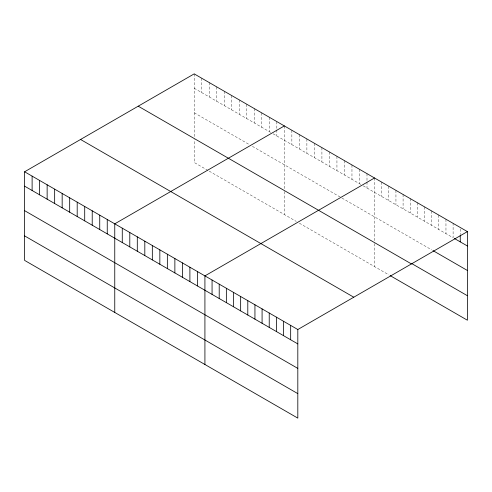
<?xml version="1.0" encoding="UTF-8"?>
<svg xmlns="http://www.w3.org/2000/svg" width="492" height="492" viewBox="0 0 492 492"><rect width="100%" height="100%" fill="white"/><g stroke="black" fill="none" stroke-linecap="round" stroke-linejoin="round"><path stroke-width="0.37" stroke-dasharray="2.46 1.84" d="M194.186 88.252L270.575 132.354M273.078 133.799L360.734 184.408M363.237 185.853L453.107 237.741L453.107 223.362M194.186 112.748L249.911 144.919M252.414 146.364L341.325 197.698M341.952 198.055L431.675 249.856M207.962 170.429L194.186 162.477L194.186 139.47M209.211 171.155L296.245 221.4M299.376 223.208L388.797 274.837M460.254 229.001L460.254 234.297M445.961 219.235L445.961 233.614M438.815 215.109L438.815 229.487M431.675 210.982L431.675 225.361M424.528 206.861L424.528 221.24M417.382 202.735L417.382 217.113M410.236 198.608L410.236 212.987M403.089 194.481L403.089 208.86M395.943 190.355L395.943 204.733M388.797 186.234L388.797 200.613M381.651 182.108L381.651 196.486M374.51 177.981L374.51 241.326M374.51 243.577L374.51 266.584M366.995 173.645L366.995 181.21M366.995 181.966L366.995 188.024M359.48 169.303L359.48 183.682M351.964 164.968L351.964 179.346M344.455 160.632L344.455 175.011M336.94 156.29L336.94 170.669M329.425 151.954L329.425 166.333M321.916 147.618L321.916 161.997M314.4 143.277L314.4 157.655M306.885 138.941L306.885 153.32M299.376 134.605L299.376 148.984M291.861 130.263L291.861 144.642M284.345 125.927L284.345 189.272M284.345 191.523L284.345 214.53M276.836 121.592L276.836 129.156M276.836 129.913L276.836 135.97M269.321 117.25L269.321 131.628M261.805 112.914L261.805 127.293M254.296 108.578L254.296 122.957M246.781 104.236L246.781 118.615M239.266 99.901L239.266 114.279M231.757 95.565L231.757 109.944M224.241 91.223L224.241 105.602M216.726 86.887L216.726 101.266M209.211 82.551L209.211 96.93M201.702 78.21L201.702 92.588M194.186 73.874L194.186 137.219"/><path stroke-width="0.74" d="M24.6 171.782L297.814 329.523L297.814 418.126L24.6 260.391L24.6 171.782L194.186 73.874L467.4 231.609L467.4 320.218L390.101 275.588M284.345 125.927L114.759 223.835L114.759 312.445M374.51 177.981L204.918 275.889L204.918 364.498M297.814 329.523L467.4 231.609M454.405 238.491L467.4 245.988M432.972 250.606L467.4 270.483M411.533 263.466L467.4 295.723M138.221 106.186L411.435 263.921M80.565 139.476L353.779 297.211M24.6 186.16L297.814 343.902M24.6 210.656L297.814 368.397M24.6 235.896L297.814 393.631M460.254 235.053L460.254 241.867M290.667 325.397L290.667 339.775M283.521 321.27L283.521 335.649M276.375 317.143L276.375 331.522M269.229 313.023L269.229 327.401M262.082 308.896L262.082 323.275M254.942 304.769L254.942 319.148M247.796 300.643L247.796 315.021M240.65 296.516L240.65 310.895M233.503 292.396L233.503 306.768M226.357 288.269L226.357 302.648M219.211 284.142L219.211 298.521M212.064 280.016L212.064 294.394M197.409 271.553L197.409 285.932M189.894 267.217L189.894 281.596M182.378 262.876L182.378 277.254M174.869 258.54L174.869 272.919M167.354 254.204L167.354 268.583M159.838 249.862L159.838 264.241M152.329 245.526L152.329 259.905M144.814 241.191L144.814 255.569M137.299 236.849L137.299 251.227M129.79 232.513L129.79 246.892M122.274 228.177L122.274 242.556M107.25 219.5L107.25 233.878M99.735 215.164L99.735 229.543M92.219 210.822L92.219 225.201M84.704 206.486L84.704 220.865M77.195 202.15L77.195 216.529M69.679 197.809L69.679 212.187M62.164 193.473L62.164 207.852M54.655 189.137L54.655 203.516M47.14 184.795L47.14 199.174M39.624 180.459L39.624 194.838M32.115 176.124L32.115 190.502"/></g></svg>
